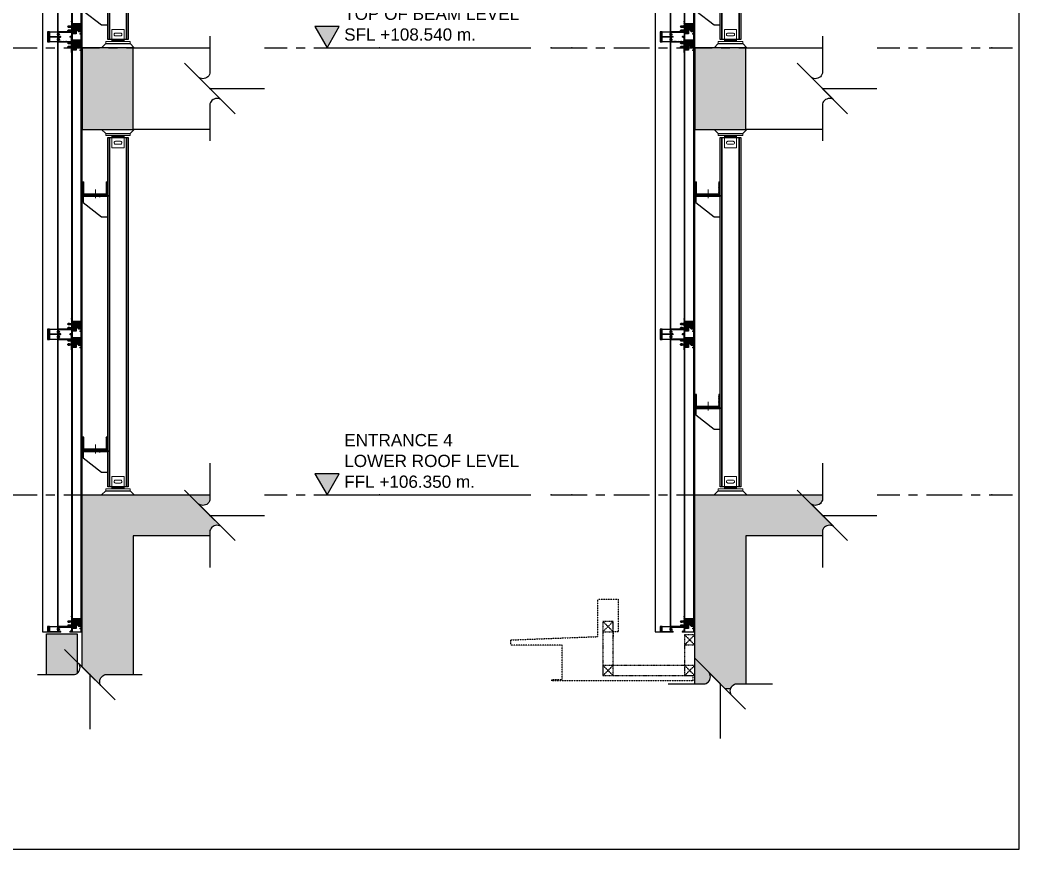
# Model space of a CAD drawing. Header units: millimetres. Extents: x 663313 to 1226001, y 1431724 to 1620898.
# Drawn here: x 998470 to 1003363, y 1512221 to 1516281 of the extents above; entities that cross this region are included whole.
import ezdxf
from ezdxf.xclip import XClip

# ---------------------------------------------------------------- set-up
doc = ezdxf.new("R2010")
doc.units = ezdxf.units.MM
doc.header["$XCLIPFRAME"] = 0
for name, pattern in [('CENTER', [50.8, 31.75, -6.35, 6.35, -6.35]), ('TA_GL_000.70000', [1.925, 0.7, -0.175, 0.175, -0.175, 0.7]), ('TA_HL_000.08000', [0.52, 0.284, -0.236]), ('TA_HL_000.20000', [1.3, 0.71, -0.59]), ('TA_HL_001.00000', [6.5, 3.55, -2.95]), ('XKITLINE00', [0])]:
    doc.linetypes.add(name, pattern=pattern)
doc.layers.get('Defpoints').update_dxf_attribs({"color": 140})
for name, color, linetype, plot in [('000 - 0_SYM_DWG_BREAKER_DEF_SUB', 250, 'Continuous', False), ('000 - STRUCTURE_STEEL_FRAMING_DEF_SUB', 250, 'Continuous', False), ('010 - ASPG_ACCESSORIES_DEF_SUB', 250, 'Continuous', False)]:
    doc.layers.add(name, color=color, linetype=linetype, plot=plot)
for name, color, linetype in [('000 - 0_SYM_DWG_BREAKER_MAIN_COLOR_1', 3, 'Continuous'), ('000 - 0_SYM_DWG_BREAKER_WIPEOUT_', 250, 'Continuous'), ('000 - 0_SYM_DWG_GRIDLINE_MAIN_COLOR_251', 251, 'Continuous'), ('000 - 0_SYM_DWG_LEVEL_MAIN_COLOR_2', 2, 'Continuous'), ('000 - 0_SYM_DWG_LEVEL_TEXT', 3, 'Continuous'), ('000 - CONCRETE_COL_CUT_COLOR_1', 1, 'Continuous'), ('000 - CONCRETE_COL_CUT_COLOR_5', 5, 'Continuous'), ('000 - CONCRETE_COL_HATCH_', 251, 'Continuous'), ('000 - CONCRETE_COL_MAIN_COLOR_1', 5, 'Continuous'), ('000 - CONCRETE_COL_WIPEOUT_', 250, 'Continuous'), ('000 - CONCRETE_PRECAST_CUT_COLOR_4', 4, 'Continuous'), ('000 - GRID', 251, 'CENTER'), ('000 - STRUCTURE_STEEL_ACCESORIES_MAIN_COLOR_1', 2, 'Continuous'), ('000 - STRUCTURE_STEEL_FASTERN_MAIN_COLOR_2', 1, 'Continuous'), ('000 - STRUCTURE_STEEL_FRAMING_CUT_COLOR_1', 1, 'Continuous'), ('000 - STRUCTURE_STEEL_FRAMING_CUT_COLOR_4', 4, 'Continuous'), ('000 - STRUCTURE_STEEL_FRAMING_HATCH_', 251, 'Continuous'), ('000 - STRUCTURE_STEEL_FRAMING_MAIN_COLOR_1', 3, 'Continuous'), ('000 - STRUCTURE_STEEL_FRAMING_MAIN_COLOR_2', 2, 'Continuous'), ('000 - STRUCTURE_STEEL_FRAMING_SUB_COLOR_2', 1, 'Continuous'), ('000 - STRUCTURE_STEEL_FRAMING_WIPEOUT_', 250, 'Continuous'), ('010 - ASPG_ACCESSORIES_MAIN_COLOR_1', 1, 'Continuous'), ('010 - ASPG_ACCESSORIES_MAIN_COLOR_2', 1, 'Continuous'), ('010 - ASPG_ACCESSORIES_SUB_COLOR_3', 3, 'Continuous'), ('010 - ASPG_EXTR_MAIN_COLOR_2', 2, 'Continuous'), ('010 - ASPG_EXTR_WIPEOUT_', 250, 'Continuous'), ('010 - ASPG_FASTERN_MAIN_COLOR_1', 1, 'Continuous'), ('010 - ASPG_FASTERN_SUB_COLOR_2', 251, 'Continuous'), ('010 - ASPG_FASTERN_WIPEOUT_', 250, 'Continuous'), ('010 - ASPG_FRAMING_CUT_COLOR_4', 4, 'Continuous'), ('010 - ASPG_FRAMING_HATCH_', 251, 'Continuous'), ('010 - ASPG_FRAMING_SUB_COLOR_2', 1, 'Continuous'), ('010 - ASPG_FRAMING_WIPEOUT_', 250, 'Continuous'), ('_PP-Dim', 1, 'Continuous'), ('A-canopy', 1, 'Continuous'), ('Center Line', 1, 'CENTER'), ('HATCH', 7, 'Continuous')]:
    doc.layers.add(name, color=color, linetype=linetype)
doc.layers.add('Part', color=2, linetype='Continuous', lineweight=0)
doc.layers.add('SCREW', color=8, linetype='Continuous', lineweight=5)
doc.styles.add('Arial_1', font='arial.ttf', dxfattribs={"height": 125})
doc.styles.add('TA', font='', dxfattribs={"height": 4.5})
doc.styles.get('TA').set_extended_font_data('Cordia New')
pattern_1 = [(45, (2715.48714, 3084.9077), (-0.265165043, 0.265165043), []), (45, (2715.6639, 3084.9077), (-0.265165043, 0.265165043), [])]

# ---------------------------------------------------------------- blocks, each defined once
blk = doc.blocks.new('A$Cbc3bdfda')
at = {"layer": 'Defpoints'}
blk.add_lwpolyline([(0, -400), (775, -400), (775, 0), (0, 0)], close=True, dxfattribs=at)
blk = doc.blocks.new('*U5211')
at = {"layer": '000 - CONCRETE_COL_HATCH_'}
h = blk.add_hatch(dxfattribs=at)
h.set_pattern_fill('AR-CONC', color=256, scale=0.04)
h.set_pattern_definition([(50, (2500, -891906.8257), (7.28738676, -0.63756342), [0.762, -8.382]), (355, (2500, -891906.826), (-1.40973686, 7.64227381), [0.6096, -6.705623367]), (100.4514447, (2500.607, -891906.879), (5.877649884, 7.004710076), [0.64760035, -7.123609784]), (46.1842, (2500, -891904.794), (10.84316164, -1.68169312), [1.143, -12.573]), (96.6355576, (2500.904, -891904.934), (9.49616536, 9.89704498), [0.97140093, -10.68542433]), (351.1841512, (2500, -891904.794), (9.49616536, 9.89704498), [0.91439868, -10.05838928]), (21, (2501.016, -891905.3017), (6.06457565, -4.090607927), [0.762, -8.382]), (326, (2501.016, -891905.302), (2.472081134, 7.367518645), [0.6096, -6.7056]), (71.451445, (2501.5214, -891905.6426), (8.53665677, 3.276910755), [0.64760035, -7.123597504]), (37.5, (2500, -891906.8257), (0.12354413, 3.382201555), [0, -6.62432, 0, -6.8072, 0, -6.731]), (7.5, (2500, -891906.8257), (2.6727865, 4.007222993), [0, -3.88112, 0, -6.47192, 0, -2.5654]), (327.5, (2497.7343, -891906.8257), (5.423623807, -0.22914976), [0, -2.54, 0, -7.9248, 0, -10.5156]), (317.5, (2496.7183, -891906.8257), (5.925167255, 1.017059641), [0, -3.302, 0, -5.26288, 0, -7.4676])])
h.paths.add_polyline_path([(0, 0), (1000, 0), (1000, -200), (250, -200), (250, -950), (0, -950)])
at = {"layer": '000 - CONCRETE_COL_CUT_COLOR_1', "color": 0, "lineweight": -2}
blk.add_lwpolyline([(0, 0), (1000, 0), (1000, -200), (250, -200), (250, -950), (0, -950), (0, -950), (0, -950), (0, -950), (0, -950), (0, -950), (0, -950), (0, -950), (0, -950), (0, -950), (0, -950), (0, -950), (0, -950), (0, -950), (0, -950), (0, -950), (0, -950), (0, -950), (0, -950), (0, -950), (0, -950), (0, -950), (0, -950), (0, -950), (0, -950), (0, -950), (0, -950), (0, -950), (0, -950), (0, -950), (0, -950), (0, -950), (0, -950), (0, -950), (0, -950), (0, -950), (0, -950), (0, -950), (0, -950), (0, -950), (0, -950), (0, -950), (0, -950)], close=True, dxfattribs=at)
blk = doc.blocks.new('*U5204')
at = {"layer": '000 - CONCRETE_COL_HATCH_'}
h = blk.add_hatch(dxfattribs=at)
h.set_pattern_fill('AR-CONC', color=256, scale=0.04)
h.set_pattern_definition([(50, (11500, -850506.8257), (7.28738676, -0.63756342), [0.762, -8.382]), (355, (11500, -850506.826), (-1.40973686, 7.64227381), [0.6096, -6.70562337]), (100.4514447, (11500.607, -850506.879), (5.877649884, 7.004710076), [0.64760035, -7.123609784]), (46.1842, (11500, -850504.794), (10.84316164, -1.68169312), [1.143, -12.573]), (96.6355576, (11500.904, -850504.934), (9.49616536, 9.89704498), [0.97140093, -10.68542433]), (351.1841512, (11500, -850504.794), (9.49616536, 9.89704498), [0.91439868, -10.05838928]), (21, (11501.016, -850505.3017), (6.06457565, -4.090607927), [0.762, -8.382]), (326, (11501.016, -850505.302), (2.472081134, 7.367518645), [0.6096, -6.7056]), (71.451445, (11501.5214, -850505.6426), (8.53665677, 3.276910755), [0.64760035, -7.123597504]), (37.5, (11500, -850506.8257), (0.12354413, 3.382201555), [0, -6.62432, 0, -6.8072, 0, -6.731]), (7.5, (11500, -850506.8257), (2.6727865, 4.007222993), [0, -3.88112, 0, -6.47192, 0, -2.5654]), (327.5, (11497.7343, -850506.8257), (5.423623807, -0.22914976), [0, -2.54, 0, -7.9248, 0, -10.5156]), (317.5, (11496.7183, -850506.8257), (5.925167255, 1.017059641), [0, -3.302, 0, -5.26288, 0, -7.4676])])
h.paths.add_polyline_path([(0, 0), (0, -400), (250, -400), (250, 0)])
at = {"layer": '000 - CONCRETE_COL_CUT_COLOR_1', "color": 0, "lineweight": -2}
blk.add_lwpolyline([(0, 0), (0, -400), (250, -400), (250, 0), (250, 0), (250, 0), (250, 0), (250, 0), (250, 0), (250, 0), (250, 0), (250, 0), (250, 0), (250, 0), (250, 0), (250, 0), (250, 0), (250, 0), (250, 0), (250, 0), (250, 0), (250, 0), (250, 0), (250, 0), (250, 0), (250, 0), (250, 0), (250, 0), (250, 0), (250, 0), (250, 0), (250, 0), (250, 0), (250, 0), (250, 0), (250, 0), (250, 0), (250, 0), (250, 0), (250, 0), (250, 0), (250, 0), (250, 0), (250, 0), (250, 0), (250, 0), (250, 0), (250, 0)], close=True, dxfattribs=at)
blk = doc.blocks.new('W-1-PP18-ST_ENT4_REV00_20260607-011130_SEC_A-2')
at = {"layer": '000 - CONCRETE_COL_MAIN_COLOR_1'}
for points in [[(-2330, 109450), (-3080, 109450), (-3080, 109850), (-2330, 109850)], [(-2330, 108140), (-3080, 108140), (-3080, 108540), (-2330, 108540)]]:
    blk.add_lwpolyline(points, close=True, dxfattribs=at)
at = {"layer": '000 - CONCRETE_COL_CUT_COLOR_5'}
blk.add_blockref('*U5211', (-3330, 106350), dxfattribs=at)
for p in [(-3330, 109850), (-3330, 108540)]:
    blk.add_blockref('*U5204', p, dxfattribs=at)
blk = doc.blocks.new('*A5206')
at = {"layer": 'Part', "linetype": 'XKITLINE00', "lineweight": 0}
for p, q in [((560.731873, 232.946249), (560.571873, 232.946249)), ((560.571873, 232.946249), (560.571873, 231.646249)), ((560.731873, 231.766249), (560.731873, 232.946249)), ((563.071873, 232.946249), (562.911873, 232.946249)), ((562.911873, 232.946249), (562.911873, 231.766249)), ((563.071873, 231.646249), (563.071873, 232.946249)), ((560.571873, 231.646249), (563.071873, 231.646249)), ((562.911873, 231.766249), (560.731873, 231.766249))]:
    blk.add_line(p, q, dxfattribs=at)
blk = doc.blocks.new('*A5207')
at = {"layer": 'Part', "linetype": 'XKITLINE00', "lineweight": 0}
for p, q in [((560.671873, 231.526249), (560.671873, 231.646249)), ((563.071873, 231.526249), (560.671873, 231.526249)), ((563.071873, 231.646249), (563.071873, 231.526249))]:
    blk.add_line(p, q, dxfattribs=at)
blk = doc.blocks.new('*U5208')
blk.add_wipeout([(-120, 100), (-120, 106), (-125, 106), (-125, 171), (-117, 171), (-117, 112), (-8, 112), (-8, 171), (0, 171), (0, 106), (0, 100), (0, 0), (-30, 0), (-120, 70)])
at = {"layer": '000 - STRUCTURE_STEEL_FRAMING_HATCH_'}
h = blk.add_hatch(dxfattribs=at)
h.set_pattern_fill('ANSI32', color=256, scale=0.5)
h.paths.add_polyline_path([(-125, 171), (-125, 106), (0, 106), (0, 171), (-8, 171), (-8, 112), (-117, 112), (-117, 171)])
h = blk.add_hatch(dxfattribs=at)
h.set_pattern_fill('ANSI32', color=256, style=0)
h.set_pattern_definition(pattern_1)
h.paths.add_polyline_path([(-38, 106), (-38, 100), (-82, 100), (-82, 106)], flags=17)
h = blk.add_hatch(dxfattribs=at)
h.set_pattern_fill('ANSI32', color=256, style=0)
h.set_pattern_definition(pattern_1)
h.paths.add_polyline_path([(-53, 112), (-53, 106), (-67, 106), (-67, 112)], flags=17)
at = {"layer": '000 - STRUCTURE_STEEL_FRAMING_CUT_COLOR_4'}
blk.add_lwpolyline([(-125, 171), (-125, 106), (0, 106), (0, 171), (-8, 171), (-8, 112), (-117, 112), (-117, 171), (-125, 171)], dxfattribs=at)
at = {"layer": '000 - STRUCTURE_STEEL_FRAMING_DEF_SUB', "linetype": 'XKITLINE00', "lineweight": 0}
blk.add_line((-60, 92.1), (-60, 135), dxfattribs=at)
blk.add_line((-60, 92.1), (-60, 135), dxfattribs=at)
at = {"layer": '000 - STRUCTURE_STEEL_FRAMING_HATCH_', "linetype": 'XKITLINE00', "lineweight": 0}
for p, q in [((-82, 100), (-82, 106)), ((-82, 100), (-82, 106)), ((-67, 106), (-67, 112)), ((-67, 106), (-67, 112)), ((-53, 106), (-53, 112)), ((-53, 106), (-53, 112)), ((-38, 100), (-38, 106)), ((-38, 100), (-38, 106))]:
    blk.add_line(p, q, dxfattribs=at)
at = {"layer": '000 - STRUCTURE_STEEL_FRAMING_MAIN_COLOR_2'}
blk.add_lwpolyline([(-120, 106), (0, 106), (0, 100), (-120, 100)], close=True, dxfattribs=at)
blk.add_lwpolyline([(-120, 100), (-120, 70), (-30, 0), (0, 0), (0, 100), (-120, 100)], dxfattribs=at)
at = {"lineweight": 0, "xscale": 50, "yscale": 50, "zscale": 50}
blk.add_blockref('*A5206', (-28153.6, -11476.3), dxfattribs=at)
at = {"layer": '000 - STRUCTURE_STEEL_FRAMING_MAIN_COLOR_2', "xscale": 50, "yscale": 50, "zscale": 50}
blk.add_blockref('*A5207', (-28153.6, -11476.3), dxfattribs=at)
blk = doc.blocks.new('*U5210')
blk.add_wipeout([(60, 20), (60, 30), (-60, 30), (-60, 20), (-80, 0), (80, 0)])
for points in [[(-225, 0), (-175, 0), (-175, 1510), (-225, 1510)], [(60, 890), (60, 880), (-60, 880), (-60, 890), (-80, 910), (80, 910)]]:
    blk.add_wipeout(points).dxf.layer = '000 - STRUCTURE_STEEL_FRAMING_WIPEOUT_'
blk.add_wipeout([(60, 890), (60, 880), (-60, 880), (-60, 890), (-80, 910), (80, 910)])
at = {"layer": '000 - STRUCTURE_STEEL_FASTERN_MAIN_COLOR_2', "lineweight": 0}
blk.add_lwpolyline([(60, 890), (60, 880), (-60, 880), (-60, 890), (-80, 910), (80, 910)], close=True, dxfattribs=at)
blk.add_wipeout([(-50, 40), (50, 40), (50, 870), (-50, 870)])
at = {"layer": '000 - STRUCTURE_STEEL_ACCESORIES_MAIN_COLOR_1', "lineweight": 0}
for p, q in [((-30, 820), (-30, 880)), ((30, 875), (-30, 875)), ((30, 880), (30, 820)), ((30, 820), (-30, 820)), ((30, 90), (-30, 90)), ((-30, 90), (-30, 30)), ((30, 30), (30, 90)), ((30, 35), (-30, 35))]:
    blk.add_line(p, q, dxfattribs=at)
for points in [[(-15.2, 838.5), (-12.5, 838), (12.5, 838), (15.2, 838.5), (17.4, 840.1), (19, 842.3), (19.5, 845), (19, 847.7), (17.4, 849.9), (15.2, 851.5), (12.5, 852), (-12.5, 852), (-15.2, 851.5), (-17.4, 849.9), (-19, 847.7), (-19.5, 845), (-19, 842.3), (-17.4, 840.1), (-15.2, 838.5)], [(-15.2, 71.5), (-12.5, 72), (12.5, 72), (15.2, 71.5), (17.4, 69.9), (19, 67.7), (19.5, 65), (19, 62.3), (17.4, 60.1), (15.2, 58.5), (12.5, 58), (-12.5, 58), (-15.2, 58.5), (-17.4, 60.1), (-19, 62.3), (-19.5, 65), (-19, 67.7), (-17.4, 69.9), (-15.2, 71.5)]]:
    blk.add_lwpolyline(points, close=True, dxfattribs=at)
at = {"layer": '000 - STRUCTURE_STEEL_FASTERN_MAIN_COLOR_2'}
for p, q in [((-60, 890), (60, 890)), ((-60, 20), (60, 20))]:
    blk.add_line(p, q, dxfattribs=at)
at = {"layer": '000 - STRUCTURE_STEEL_FASTERN_MAIN_COLOR_2', "lineweight": 0}
blk.add_lwpolyline([(60, 20), (60, 30), (-60, 30), (-60, 20), (-80, 0), (80, 0)], close=True, dxfattribs=at)
at = {"layer": '000 - STRUCTURE_STEEL_FRAMING_MAIN_COLOR_1'}
for points in [[(-50, 870), (-42, 870), (-42, 40), (-50, 40)], [(42, 870), (50, 870), (50, 40), (42, 40)]]:
    blk.add_lwpolyline(points, close=True, dxfattribs=at)
at = {"layer": '000 - STRUCTURE_STEEL_FRAMING_SUB_COLOR_2'}
blk.add_lwpolyline([(-42, 870), (42, 870), (42, 40), (-42, 40)], close=True, dxfattribs=at)
for p in [(-50, 611.5), (-50, 111.5)]:
    blk.add_blockref('*U5208', p)
at = {"layer": '000 - STRUCTURE_STEEL_FRAMING_MAIN_COLOR_1'}
for points in [[(-225, 0), (-180, 0), (-180, 1510), (-225, 1510)], [(-180, 0), (-175, 0), (-175, 1510), (-180, 1510)]]:
    blk.add_lwpolyline(points, close=True, dxfattribs=at)
blk.add_blockref('*U5208', (-50, 611.5))
blk.add_blockref('*U5208', (-50, 611.5))
blk = doc.blocks.new('*U5305')
blk.add_wipeout([(60, 20), (60, 30), (-60, 30), (-60, 20), (-80, 0), (80, 0)])
for points in [[(-225, -670), (-175, -670), (-175, 2190), (-225, 2190)], [(60, 1770), (60, 1760), (-60, 1760), (-60, 1770), (-80, 1790), (80, 1790)]]:
    blk.add_wipeout(points).dxf.layer = '000 - STRUCTURE_STEEL_FRAMING_WIPEOUT_'
blk.add_wipeout([(60, 1770), (60, 1760), (-60, 1760), (-60, 1770), (-80, 1790), (80, 1790)])
at = {"layer": '000 - STRUCTURE_STEEL_FASTERN_MAIN_COLOR_2', "lineweight": 0}
blk.add_lwpolyline([(60, 1770), (60, 1760), (-60, 1760), (-60, 1770), (-80, 1790), (80, 1790)], close=True, dxfattribs=at)
blk.add_wipeout([(-50, 40), (50, 40), (50, 1750), (-50, 1750)])
at = {"layer": '000 - STRUCTURE_STEEL_ACCESORIES_MAIN_COLOR_1', "lineweight": 0}
for p, q in [((-30, 1700), (-30, 1760)), ((30, 1755), (-30, 1755)), ((30, 1760), (30, 1700)), ((30, 1700), (-30, 1700)), ((30, 90), (-30, 90)), ((-30, 90), (-30, 30)), ((30, 30), (30, 90)), ((30, 35), (-30, 35))]:
    blk.add_line(p, q, dxfattribs=at)
for points in [[(-15.2, 1718.5), (-12.5, 1718), (12.5, 1718), (15.2, 1718.5), (17.4, 1720.1), (19, 1722.3), (19.5, 1725), (19, 1727.7), (17.4, 1729.9), (15.2, 1731.5), (12.5, 1732), (-12.5, 1732), (-15.2, 1731.5), (-17.4, 1729.9), (-19, 1727.7), (-19.5, 1725), (-19, 1722.3), (-17.4, 1720.1), (-15.2, 1718.5)], [(-15.2, 71.5), (-12.5, 72), (12.5, 72), (15.2, 71.5), (17.4, 69.9), (19, 67.7), (19.5, 65), (19, 62.3), (17.4, 60.1), (15.2, 58.5), (12.5, 58), (-12.5, 58), (-15.2, 58.5), (-17.4, 60.1), (-19, 62.3), (-19.5, 65), (-19, 67.7), (-17.4, 69.9), (-15.2, 71.5)]]:
    blk.add_lwpolyline(points, close=True, dxfattribs=at)
at = {"layer": '000 - STRUCTURE_STEEL_FASTERN_MAIN_COLOR_2'}
for p, q in [((-60, 1770), (60, 1770)), ((-60, 20), (60, 20))]:
    blk.add_line(p, q, dxfattribs=at)
at = {"layer": '000 - STRUCTURE_STEEL_FASTERN_MAIN_COLOR_2', "lineweight": 0}
blk.add_lwpolyline([(60, 20), (60, 30), (-60, 30), (-60, 20), (-80, 0), (80, 0)], close=True, dxfattribs=at)
at = {"layer": '000 - STRUCTURE_STEEL_FRAMING_MAIN_COLOR_1'}
for points in [[(-50, 1750), (-42, 1750), (-42, 40), (-50, 40)], [(42, 1750), (50, 1750), (50, 40), (42, 40)]]:
    blk.add_lwpolyline(points, close=True, dxfattribs=at)
at = {"layer": '000 - STRUCTURE_STEEL_FRAMING_SUB_COLOR_2'}
blk.add_lwpolyline([(-42, 1750), (42, 1750), (42, 40), (-42, 40)], close=True, dxfattribs=at)
for p in [(-50, 1361.5), (-50, 111.5)]:
    blk.add_blockref('*U5208', p)
at = {"layer": '000 - STRUCTURE_STEEL_FRAMING_MAIN_COLOR_1'}
for points in [[(-225, -670), (-180, -670), (-180, 2190), (-225, 2190)], [(-180, -670), (-175, -670), (-175, 2190), (-180, 2190)]]:
    blk.add_lwpolyline(points, close=True, dxfattribs=at)
blk.add_blockref('*U5208', (-50, 111.5))
blk.add_blockref('*U5208', (-50, 111.5))
blk = doc.blocks.new('000_ASPG_TYP_FILES_20260218-010703_FRAME_EXTR_HONLIZONTAL')
at = {"layer": '010 - ASPG_FRAMING_HATCH_'}
h = blk.add_hatch(dxfattribs=at)
h.set_pattern_fill('ANSI32', color=256, scale=0.1)
edge = h.paths.add_edge_path()
edge.add_line((74.7, 2), (25, 2))
edge.add_line((25, 2), (25, 67))
edge.add_arc((24.7, 67), 0.3, 0, 90)
edge.add_line((24.7, 67.3), (0.3, 67.3))
edge.add_arc((0.3, 67), 0.3, 90, 180)
edge.add_line((0, 67), (0, 57.6))
edge.add_arc((0.3, 57.6), 0.3, 180, 270)
edge.add_line((0.3, 57.3), (1.7, 57.3))
edge.add_arc((1.7, 57.6), 0.3, 270, 360)
edge.add_line((2, 57.6), (2, 65))
edge.add_arc((2.3, 65), 0.3, 90, 180, ccw=False)
edge.add_line((2.3, 65.3), (22.7, 65.3))
edge.add_arc((22.7, 65), 0.3, 0, 90, ccw=False)
edge.add_line((23, 65), (23, 49))
edge.add_line((23, 49), (23.5, 48.5))
edge.add_line((23.5, 48.5), (23, 48))
edge.add_line((23, 48), (23, 22.3))
edge.add_line((23, 22.3), (23.5, 21.8))
edge.add_line((23.5, 21.8), (23, 21.3))
edge.add_line((23, 21.3), (23, 2.3))
edge.add_arc((22.7, 2.3), 0.3, -90, 0, ccw=False)
edge.add_line((22.7, 2), (2.3, 2))
edge.add_arc((2.3, 2.3), 0.3, 180, 270, ccw=False)
edge.add_line((2, 2.3), (2, 9.7))
edge.add_arc((1.7, 9.7), 0.3, 0, 90)
edge.add_line((1.7, 10), (0.3, 10))
edge.add_arc((0.3, 9.7), 0.3, 90, 180)
edge.add_line((0, 9.7), (0, 0.3))
edge.add_arc((0.3, 0.3), 0.3, 180, 270)
edge.add_line((0.3, 0), (74.7, 0))
at = {"layer": '010 - ASPG_ACCESSORIES_DEF_SUB'}
for p in [(0, 67.3), (0, 57.3), (25, 67.3), (25, 67.3), (0, 10), (0, 10), (0, 0), (75, 2), (75, 0)]:
    blk.add_point(p, dxfattribs=at)
at = {"layer": '010 - ASPG_FRAMING_CUT_COLOR_4'}
blk.add_line((75, 0.3), (75, 1.7), dxfattribs=at)
blk.add_lwpolyline([(74.7, 2), (25, 2), (25, 67, 0.414214), (24.7, 67.3), (0.3, 67.3, 0.414214), (0, 67), (0, 57.6, 0.414214), (0.3, 57.3), (1.7, 57.3, 0.414214), (2, 57.6), (2, 65, -0.414214), (2.3, 65.3), (22.7, 65.3, -0.414214), (23, 65), (23, 49), (23.5, 48.5), (23, 48), (23, 22.3), (23.5, 21.8), (23, 21.3), (23, 2.3, -0.414214), (22.7, 2), (2.3, 2, -0.414214), (2, 2.3), (2, 9.7, 0.414214), (1.7, 10), (0.3, 10, 0.414214), (0, 9.7), (0, 0.3, 0.414214), (0.3, 0), (74.7, 0)], format="xyb", dxfattribs=at)
for centre, start, end in [((0.3, 57.6), 180, 270), ((1.7, 57.6), 270, 0), ((2.3, 65), 90, 180), ((0.3, 9.7), 90, 180), ((0.3, 0.3), 180, 270), ((1.7, 9.7), 0, 90), ((2.3, 2.3), 180, 270), ((22.7, 2.3), 270, 0), ((74.7, 1.7), 0, 90), ((74.7, 0.3), 270, 0)]:
    blk.add_arc(centre, 0.3, start, end, dxfattribs=at)
blk = doc.blocks.new('PZG35-9D5')
at = {"layer": 'Center Line'}
blk.add_line((0, 3.7), (0, -10.5), dxfattribs=at)
at = {"layer": 'SCREW', "color": 8}
for p, q in [((-1.4, 0), (-1.4, -1.1)), ((1.4, 0), (1.4, -0.6)), ((-1.9, -1.4), (1.9, -0.9)), ((-1.9, -1.4), (-1.4, -1.1)), ((-1.9, -1.4), (-1.4, -1.7)), ((-1.9, -2.7), (1.9, -2.2)), ((-1.9, -2.7), (-1.4, -2.4)), ((-1.9, -2.7), (-1.4, -3)), ((-1.9, -4), (-1.4, -3.7)), ((-1.9, -4), (-1, -3.9)), ((-1.9, -4), (-1.4, -4.3)), ((-1.4, -1.1), (1.4, -0.6)), ((-1.4, -1.7), (1.4, -1.2)), ((-1.4, -1.7), (-1.4, -2.4)), ((-1.4, -2.4), (1.4, -1.9)), ((-1.4, -3), (1.4, -2.5)), ((-1.4, -3), (-1.4, -3.7)), ((-1.4, -3.7), (-0.8, -3.6)), ((-1.4, -4.3), (-1.4, -8.1)), ((-1.4, -4.3), (-1.2, -4.3)), ((0, -9.5), (-1.4, -8.1)), ((0, -9.5), (1.4, -8.1)), ((0.6, -3.3), (1.4, -3.2)), ((0.7, -3.7), (1.9, -3.5)), ((0.7, -3.9), (1.4, -3.8)), ((0.7, -4.6), (1.4, -4.5)), ((0.7, -5), (1.9, -4.8)), ((0.7, -5.2), (1.4, -5.1)), ((1.9, -0.9), (1.4, -0.6)), ((1.9, -0.9), (1.4, -1.2)), ((1.4, -1.2), (1.4, -1.9)), ((1.9, -2.2), (1.4, -1.9)), ((1.9, -2.2), (1.4, -2.5)), ((1.4, -2.5), (1.4, -3.2)), ((1.9, -3.5), (1.4, -3.2)), ((1.9, -3.5), (1.4, -3.8)), ((1.4, -3.8), (1.4, -4.5)), ((1.9, -4.8), (1.4, -4.5)), ((1.9, -4.8), (1.4, -5.1)), ((1.4, -5.1), (1.4, -8.1))]:
    blk.add_line(p, q, dxfattribs=at)
blk.add_lwpolyline([(0, -9.5), (0.7, -5.2), (0.7, -3.6, 0.417657), (0.4, -3.3, 0.108102), (-0.8, -3.6), (-1.4, -4.7)], format="xyb", dxfattribs=at)
blk = doc.blocks.new('*U6170')
at = {"layer": 'SCREW', "color": 6}
blk.add_lwpolyline([(3, 1.8, 0.09906), (0.8, 2.5), (0.8, 2.3), (-0.8, 2.3), (-0.8, 2.5, 0.09906), (-3, 1.8, 0.266588), (-3.5, 1), (-3.5, 0.2, 0.414214), (-3.3, 0), (3.3, 0, 0.414214), (3.5, 0.2), (3.5, 1, 0.266588)], format="xyb", close=True, dxfattribs=at)
at = {"layer": 'SCREW'}
blk.add_blockref('PZG35-9D5', (0, 0), dxfattribs=at)
blk = doc.blocks.new('000_ASPG_TYP_FILES_BK_FOR_ASPG_LOUVERS_SIDE_VIEW')
blk.add_point((0, 0))
at = {"layer": '010 - ASPG_ACCESSORIES_MAIN_COLOR_1'}
blk.add_line((2.8, -12.5), (2.8, 12.5), dxfattribs=at)
for points in [[(43.2, -12.5), (0.8, -12.5), (0.8, 12.5), (43.2, 12.5)], [(52.5, 12.5), (43.2, 12.5), (43.2, -12.5), (52.5, -12.5)]]:
    blk.add_lwpolyline(points, close=True, dxfattribs=at)
at = {"layer": '010 - ASPG_ACCESSORIES_SUB_COLOR_3'}
for p, q in [((43.5, -12.5), (43.5, 12.5)), ((43.8, -12.5), (43.8, 12.5)), ((44.3, -12.5), (44.3, 12.5)), ((45, -12.5), (45, 12.5)), ((45.8, -12.5), (45.8, 12.5)), ((46.7, -12.5), (46.7, 12.5)), ((47.6, -12.5), (47.6, 12.5)), ((48.6, -12.5), (48.6, 12.5)), ((50.6, -12.5), (50.6, 12.5)), ((51.4, -12.5), (51.4, 12.5)), ((52.1, -12.5), (52.1, 12.5)), ((52.5, -12.5), (52.5, 12.5))]:
    blk.add_line(p, q, dxfattribs=at)
at = {"layer": 'SCREW', "rotation": 270}
blk.add_blockref('*U6170', (2.8, 0), dxfattribs=at)
blk = doc.blocks.new('A$C57452C2B')
at = {"layer": '010 - ASPG_FASTERN_MAIN_COLOR_1'}
for p, q in [((0.003, 0.0005), (0.003, 0.004)), ((0.01, 0), (0.004, 0)), ((0.007, 0.031), (0.0045, 0.021)), ((0.005, 0.0005), (0.005, 0.004)), ((0.009, 0.0005), (0.009, 0.004)), ((0.011, 0.0005), (0.011, 0.004))]:
    blk.add_line(p, q, dxfattribs=at)
for points in [[(0.014, 0.005), (0.014, 0.006), (0, 0.006), (0, 0.005), (0.003, 0.004), (0.011, 0.004)], [(0.0045, 0.021), (0.0045, 0.028), (0.007, 0.031), (0.0095, 0.028), (0.0095, 0.021)]]:
    blk.add_lwpolyline(points, close=True, dxfattribs=at)
for centre, radius, start, end in [((0.004, 0.0013), 0.00125, 216.8699, 323.1301), ((0.007, 0.0043), 0.00425, 241.9275, 298.0725), ((0.01, 0.0013), 0.00125, 216.8699, 323.1301)]:
    blk.add_arc(centre, radius, start, end, dxfattribs=at)
at = {"layer": '010 - ASPG_FASTERN_SUB_COLOR_2'}
for p in [(0.0095, 0.021), (0.0045, 0.021)]:
    blk.add_line(p, (0.0045, 0.0197), dxfattribs=at)
for points in [[(0.0045, 0.0167, 0.666667), (0.0045, 0.0182), (0.0095, 0.0195, 0.666667), (0.0095, 0.018)], [(0.0045, 0.0152, 0.666667), (0.0045, 0.0167), (0.0095, 0.018, 0.666667), (0.0095, 0.0165)], [(0.0045, 0.0137, 0.666667), (0.0045, 0.0152), (0.0095, 0.0165, 0.666667), (0.0095, 0.015)], [(0.0045, 0.0122, 0.666667), (0.0045, 0.0137), (0.0095, 0.015, 0.666667), (0.0095, 0.0135)], [(0.0045, 0.0107, 0.666667), (0.0045, 0.0122), (0.0095, 0.0135, 0.666667), (0.0095, 0.012)], [(0.0045, 0.0092, 0.666667), (0.0045, 0.0107), (0.0095, 0.012, 0.666667), (0.0095, 0.0105)], [(0.0045, 0.0077, 0.666667), (0.0045, 0.0092), (0.0095, 0.0105, 0.666667), (0.0095, 0.009)], [(0.0045, 0.0062, 0.666667), (0.0045, 0.0077), (0.0095, 0.009, 0.666667), (0.0095, 0.0075)], [(0.0047, 0.006, 0.091189), (0.0045, 0.0062), (0.0095, 0.0075, 0.666667), (0.0095, 0.006)]]:
    blk.add_lwpolyline(points, format="xyb", dxfattribs=at)
for centre, start, end in [((0.0042, 0.0189), 292.6199, 67.3801), ((0.0098, 0.0203), 112.6199, 247.3801)]:
    blk.add_arc(centre, 0.000812, start, end, dxfattribs=at)
blk = doc.blocks.new('A$C6d2a724f')
blk.add_wipeout([(-3.7, 6.3), (3.7, 6.3), (7.3, 0), (3.7, -6.3), (-3.7, -6.3), (-7.3, 0)]).dxf.layer = '010 - ASPG_FASTERN_MAIN_COLOR_1'
at = {"layer": '010 - ASPG_FASTERN_MAIN_COLOR_1'}
blk.add_lwpolyline([(-3.7, 6.3), (3.7, 6.3), (7.3, 0), (3.7, -6.3), (-3.7, -6.3), (-7.3, 0)], close=True, dxfattribs=at)
at = {"layer": '010 - ASPG_FASTERN_SUB_COLOR_2'}
for radius in [6.33, 3.96]:
    blk.add_circle((0, 0), radius, dxfattribs=at)
blk = doc.blocks.new('A$Cb3d6a647')
blk.add_wipeout([(0, -50), (0, -50), (0, 0), (40, 0), (40, -40), (33.7, -40), (28.7, -35), (28.7, -25), (27.4, -21.8), (24.2, -20.5), (21, -21.8), (19.7, -25), (19.7, -50)]).dxf.layer = '010 - ASPG_FASTERN_WIPEOUT_'
at = {"layer": 'HATCH'}
h = blk.add_hatch(dxfattribs=at)
h.set_pattern_fill('DOTS', color=252, scale=0.5)
h.paths.add_polyline_path([(3, 0), (3, -8), (4, -8), (5, -11), (8.5, -11, -0.236068), (9, -12), (9, -19), (5, -19), (4, -22), (3, -22), (3, -28), (4, -28), (5, -31), (8.5, -31, -0.236068), (9, -32), (9, -39), (5, -39), (4, -42), (3, -42), (3, -50), (19.7, -50), (19.7, -25, -1), (28.7, -25), (28.7, -35), (33.7, -40), (40, -40), (40, 0)])
blk.add_point((40, -50))
at = {"layer": '010 - ASPG_ACCESSORIES_MAIN_COLOR_1'}
blk.add_lwpolyline([(0, 0), (3, 0), (3, -50), (0, -50)], close=True, dxfattribs=at)
at = {"layer": '010 - ASPG_ACCESSORIES_MAIN_COLOR_2'}
blk.add_lwpolyline([(0, 0), (40, 0), (40, -40), (33.7, -40), (28.7, -35), (28.7, -25, 1), (19.7, -25), (19.7, -50), (0, -50)], format="xyb", close=True, dxfattribs=at)
at = {"extrusion": (0, 0, -1), "xscale": 1000, "yscale": 1000, "zscale": -1000, "rotation": 270}
for p in [(-9, -8), (-9, -28)]:
    blk.add_blockref('A$C57452C2B', p, dxfattribs=at)
blk.add_blockref('A$C6d2a724f', (24.2, -25))
blk = doc.blocks.new('*U5302')
blk.add_wipeout([(1431.7, 2), (25, 2), (25, 67.3), (1431.7, 67.3)]).dxf.layer = '010 - ASPG_FRAMING_WIPEOUT_'
blk.add_blockref('000_ASPG_TYP_FILES_20260218-010703_FRAME_EXTR_HONLIZONTAL', (0, 0))
at = {"xscale": -1}
blk.add_blockref('000_ASPG_TYP_FILES_20260218-010703_FRAME_EXTR_HONLIZONTAL', (1456.7, 0), dxfattribs=at)
blk.add_wipeout([(4370, 67.8), (4370, 144.8), (0, 144.8), (0, 67.8)]).dxf.layer = '010 - ASPG_EXTR_WIPEOUT_'
blk.add_point((25, 67.3))
at = {"layer": '010 - ASPG_EXTR_MAIN_COLOR_2'}
blk.add_lwpolyline([(4370, 69.8), (4370, 144.8), (0, 144.8), (0, 69.8)], close=True, dxfattribs=at)
at = {"layer": '010 - ASPG_FRAMING_SUB_COLOR_2'}
blk.add_lwpolyline([(1431.7, 2), (25, 2), (25, 67.3), (1431.7, 67.3)], close=True, dxfattribs=at)
at = {"rotation": 90}
for p in [(12.5, 67.3), (1444.2, 67.3)]:
    blk.add_blockref('000_ASPG_TYP_FILES_BK_FOR_ASPG_LOUVERS_SIDE_VIEW', p, dxfattribs=at)
at = {"rotation": 270}
for p in [(65, 0), (1441.7, 0)]:
    blk.add_blockref('A$Cb3d6a647', p, dxfattribs=at)
blk = doc.blocks.new('*U5303')
blk.add_wipeout([(1431.7, 2), (25, 2), (25, 67.3), (1431.7, 67.3)]).dxf.layer = '010 - ASPG_FRAMING_WIPEOUT_'
at = {"layer": '010 - ASPG_FRAMING_SUB_COLOR_2'}
blk.add_lwpolyline([(1431.7, 2), (25, 2), (25, 67.3), (1431.7, 67.3)], close=True, dxfattribs=at)
at = {"rotation": 90}
for p in [(12.5, 67.3), (1444.2, 67.3)]:
    blk.add_blockref('000_ASPG_TYP_FILES_BK_FOR_ASPG_LOUVERS_SIDE_VIEW', p, dxfattribs=at)
blk.add_blockref('000_ASPG_TYP_FILES_20260218-010703_FRAME_EXTR_HONLIZONTAL', (0, 0))
at = {"xscale": -1}
blk.add_blockref('000_ASPG_TYP_FILES_20260218-010703_FRAME_EXTR_HONLIZONTAL', (1456.7, 0), dxfattribs=at)
at = {"rotation": 270}
for p in [(65, 0), (1441.7, 0)]:
    blk.add_blockref('A$Cb3d6a647', p, dxfattribs=at)
blk = doc.blocks.new('*U5304')
at = {"layer": '000 - CONCRETE_COL_HATCH_'}
h = blk.add_hatch(dxfattribs=at)
h.set_pattern_fill('AR-CONC', color=256, scale=0.04)
h.set_pattern_definition([(50, (300, -862322.9775), (7.28738676, -0.63756342), [0.762, -8.382]), (355, (300, -862322.9775), (-1.40973686, 7.64227381), [0.6096, -6.705623367]), (100.4514447, (300.607, -862323.0306), (5.877649884, 7.004710076), [0.64760035, -7.123609784]), (46.1842, (300, -862320.9455), (10.84316164, -1.68169312), [1.143, -12.573]), (96.6355576, (300.904, -862321.086), (9.49616536, 9.89704498), [0.97140093, -10.68542433]), (351.1841512, (300, -862320.945), (9.49616536, 9.89704498), [0.91439868, -10.05838928]), (21, (301.016, -862321.4535), (6.06457565, -4.090607927), [0.762, -8.382]), (326, (301.016, -862321.4535), (2.472081134, 7.367518645), [0.6096, -6.7056]), (71.451445, (301.5214, -862321.7944), (8.53665677, 3.276910755), [0.64760035, -7.123597504]), (37.5, (300, -862322.9775), (0.12354413, 3.382201555), [0, -6.62432, 0, -6.8072, 0, -6.731]), (7.5, (300, -862322.9775), (2.6727865, 4.007222993), [0, -3.88112, 0, -6.47192, 0, -2.5654]), (327.5, (297.7343, -862322.9775), (5.423623807, -0.22914976), [0, -2.54, 0, -7.9248, 0, -10.5156]), (317.5, (296.7183, -862322.9775), (5.925167255, 1.017059641), [0, -3.302, 0, -5.26288, 0, -7.4676])])
h.paths.add_polyline_path([(0, 0), (150, 0), (150, -274.3), (0, -274.3)])
at = {"layer": '000 - CONCRETE_COL_CUT_COLOR_1', "color": 0, "lineweight": -2}
blk.add_lwpolyline([(0, 0), (150, 0), (150, -274.3), (0, -274.3), (0, -274.3), (0, -274.3), (0, -274.3), (0, -274.3), (0, -274.3), (0, -274.3), (0, -274.3), (0, -274.3), (0, -274.3), (0, -274.3), (0, -274.3), (0, -274.3), (0, -274.3), (0, -274.3), (0, -274.3), (0, -274.3), (0, -274.3), (0, -274.3), (0, -274.3), (0, -274.3), (0, -274.3), (0, -274.3), (0, -274.3), (0, -274.3), (0, -274.3), (0, -274.3), (0, -274.3), (0, -274.3), (0, -274.3), (0, -274.3), (0, -274.3), (0, -274.3), (0, -274.3), (0, -274.3), (0, -274.3), (0, -274.3), (0, -274.3), (0, -274.3), (0, -274.3), (0, -274.3), (0, -274.3), (0, -274.3), (0, -274.3), (0, -274.3)], close=True, dxfattribs=at)
blk = doc.blocks.new('*U5263')
blk.add_wipeout([(60, 20), (60, 30), (-60, 30), (-60, 20), (-80, 0), (80, 0)])
for points in [[(-225, -670), (-175, -670), (-175, 2190), (-225, 2190)], [(60, 1770), (60, 1760), (-60, 1760), (-60, 1770), (-80, 1790), (80, 1790)]]:
    blk.add_wipeout(points).dxf.layer = '000 - STRUCTURE_STEEL_FRAMING_WIPEOUT_'
blk.add_wipeout([(60, 1770), (60, 1760), (-60, 1760), (-60, 1770), (-80, 1790), (80, 1790)])
at = {"layer": '000 - STRUCTURE_STEEL_FASTERN_MAIN_COLOR_2', "lineweight": 0}
blk.add_lwpolyline([(60, 1770), (60, 1760), (-60, 1760), (-60, 1770), (-80, 1790), (80, 1790)], close=True, dxfattribs=at)
blk.add_wipeout([(-50, 40), (50, 40), (50, 1750), (-50, 1750)])
at = {"layer": '000 - STRUCTURE_STEEL_ACCESORIES_MAIN_COLOR_1', "lineweight": 0}
for p, q in [((-30, 1700), (-30, 1760)), ((30, 1755), (-30, 1755)), ((30, 1760), (30, 1700)), ((30, 1700), (-30, 1700)), ((30, 90), (-30, 90)), ((-30, 90), (-30, 30)), ((30, 30), (30, 90)), ((30, 35), (-30, 35))]:
    blk.add_line(p, q, dxfattribs=at)
for points in [[(-15.2, 1718.5), (-12.5, 1718), (12.5, 1718), (15.2, 1718.5), (17.4, 1720.1), (19, 1722.3), (19.5, 1725), (19, 1727.7), (17.4, 1729.9), (15.2, 1731.5), (12.5, 1732), (-12.5, 1732), (-15.2, 1731.5), (-17.4, 1729.9), (-19, 1727.7), (-19.5, 1725), (-19, 1722.3), (-17.4, 1720.1), (-15.2, 1718.5)], [(-15.2, 71.5), (-12.5, 72), (12.5, 72), (15.2, 71.5), (17.4, 69.9), (19, 67.7), (19.5, 65), (19, 62.3), (17.4, 60.1), (15.2, 58.5), (12.5, 58), (-12.5, 58), (-15.2, 58.5), (-17.4, 60.1), (-19, 62.3), (-19.5, 65), (-19, 67.7), (-17.4, 69.9), (-15.2, 71.5)]]:
    blk.add_lwpolyline(points, close=True, dxfattribs=at)
at = {"layer": '000 - STRUCTURE_STEEL_FASTERN_MAIN_COLOR_2'}
for p, q in [((-60, 1770), (60, 1770)), ((-60, 20), (60, 20))]:
    blk.add_line(p, q, dxfattribs=at)
at = {"layer": '000 - STRUCTURE_STEEL_FASTERN_MAIN_COLOR_2', "lineweight": 0}
blk.add_lwpolyline([(60, 20), (60, 30), (-60, 30), (-60, 20), (-80, 0), (80, 0)], close=True, dxfattribs=at)
at = {"layer": '000 - STRUCTURE_STEEL_FRAMING_MAIN_COLOR_1'}
for points in [[(-50, 1750), (-42, 1750), (-42, 40), (-50, 40)], [(42, 1750), (50, 1750), (50, 40), (42, 40)]]:
    blk.add_lwpolyline(points, close=True, dxfattribs=at)
at = {"layer": '000 - STRUCTURE_STEEL_FRAMING_SUB_COLOR_2'}
blk.add_lwpolyline([(-42, 1750), (42, 1750), (42, 40), (-42, 40)], close=True, dxfattribs=at)
for p in [(-50, 1361.5), (-50, 321.5)]:
    blk.add_blockref('*U5208', p)
at = {"layer": '000 - STRUCTURE_STEEL_FRAMING_MAIN_COLOR_1'}
for points in [[(-225, -670), (-180, -670), (-180, 2190), (-225, 2190)], [(-180, -670), (-175, -670), (-175, 2190), (-180, 2190)]]:
    blk.add_lwpolyline(points, close=True, dxfattribs=at)
blk.add_blockref('*U5208', (-50, 321.5))
blk.add_blockref('*U5208', (-50, 321.5))
blk = doc.blocks.new('*U5260')
at = {"layer": '000 - 0_SYM_DWG_LEVEL_MAIN_COLOR_2'}
blk.add_hatch(color=256, dxfattribs=at).paths.add_polyline_path([(-51.93, 5.18), (-54.92, 0), (-57.91, 5.18)])
blk.add_point((0, 0))
at = {"layer": '000 - 0_SYM_DWG_GRIDLINE_MAIN_COLOR_251'}
blk.add_lwpolyline([(-54.92, 0), (-14, 0), (-9.5, 0), (-5, 0)], dxfattribs=at)
at = {"layer": '000 - 0_SYM_DWG_LEVEL_MAIN_COLOR_2', "lineweight": 25}
for p, q in [((-51.93, 5.18), (-57.91, 5.18)), ((-57.91, 5.18), (-54.92, 0)), ((-54.92, 0), (-51.93, 5.18))]:
    blk.add_line(p, q, dxfattribs=at)
at = {"layer": '000 - 0_SYM_DWG_LEVEL_TEXT', "style": 'Arial_1'}
for tag, p in [('LV_NAME_1', (-50.7, 11.92)), ('LV_NAME_2', (-50.71, 6.83)), ('LV_NAME_3', (-50.72, 1.74))]:
    blk.add_attdef(tag, p, '', height=3, dxfattribs=at)
blk = doc.blocks.new('*U5262')
at = {"layer": '000 - 0_SYM_DWG_LEVEL_MAIN_COLOR_2'}
blk.add_hatch(color=256, dxfattribs=at).paths.add_polyline_path([(-51.93, 5.18), (-54.92, 0), (-57.91, 5.18)])
blk.add_point((0, 0))
at = {"layer": '000 - 0_SYM_DWG_GRIDLINE_MAIN_COLOR_251'}
blk.add_lwpolyline([(-54.92, 0), (-14, 0), (-9.5, 0), (-5, 0)], dxfattribs=at)
at = {"layer": '000 - 0_SYM_DWG_LEVEL_MAIN_COLOR_2', "lineweight": 25}
for p, q in [((-51.93, 5.18), (-57.91, 5.18)), ((-57.91, 5.18), (-54.92, 0)), ((-54.92, 0), (-51.93, 5.18))]:
    blk.add_line(p, q, dxfattribs=at)
at = {"layer": '000 - 0_SYM_DWG_LEVEL_TEXT', "style": 'Arial_1'}
for tag, p in [('LV_NAME_1', (-50.7, 11.92)), ('LV_NAME_2', (-50.71, 6.83)), ('LV_NAME_3', (-50.72, 1.74))]:
    blk.add_attdef(tag, p, '', height=3, dxfattribs=at)
blk = doc.blocks.new('*U5261')
at = {"layer": '000 - 0_SYM_DWG_GRIDLINE_MAIN_COLOR_251', "color": 0, "linetype": 'ByBlock', "ltscale": 5}
blk.add_line((2, 0), (-43.165, 0), dxfattribs=at)
at = {"layer": '000 - 0_SYM_DWG_GRIDLINE_MAIN_COLOR_251', "color": 3}
blk.add_point((-41.165, 0), dxfattribs=at)
at = {"layer": '000 - 0_SYM_DWG_GRIDLINE_MAIN_COLOR_251', "color": 0}
blk.add_point((0, 0), dxfattribs=at)
at = {"style": 'TA', "flags": 1}
blk.add_attdef('LOCATION', (6, -6), '', height=4.5, rotation=270, dxfattribs=at)
blk = doc.blocks.new('W-1-PP18-ST_ENT4_REV00_20260607-015848_SEC_A-2_DIMS')
at = {"color": 6, "xscale": 20, "yscale": 20, "zscale": 20}
for name, p, values in [('*U5262', (-100, 109850), {'LV_NAME_1': 'ENTRANCE 4', 'LV_NAME_2': 'TOP OF BEAM LEVEL', 'LV_NAME_3': 'SFL +109.850 m.'}), ('*U5262', (-100, 108540), {'LV_NAME_1': 'ENTRANCE 4', 'LV_NAME_2': 'TOP OF BEAM LEVEL', 'LV_NAME_3': 'SFL +108.540 m.'}), ('*U5260', (-100, 106350), {'LV_NAME_1': 'ENTRANCE 4', 'LV_NAME_2': 'LOWER ROOF LEVEL', 'LV_NAME_3': 'FFL +106.350 m.'})]:
    blk.add_blockref(name, p, dxfattribs=at).add_auto_attribs(values)
at = {"layer": '000 - GRID', "linetype": 'TA_GL_000.70000', "xscale": 50, "yscale": 50, "zscale": 50, "rotation": 180}
for p in [(0, 109850), (0, 108540), (0, 106350)]:
    blk.add_blockref('*U5261', p, dxfattribs=at)
blk = doc.blocks.new('*U5372')
blk.add_wipeout([(13.35, -12.8), (0, -12.8), (0, -3.75), (-0.11, -3.43), (-0.29, -3.15), (-0.51, -2.9), (-0.78, -2.69), (-1.09, -2.54), (-1.41, -2.45), (-1.75, -2.42), (-2.08, -2.46), (-2.4, -2.56), (-2.7, -2.71), (0, 0), (2.69, 2.69), (2.39, 2.54), (2.07, 2.45), (1.73, 2.42), (1.4, 2.46), (1.08, 2.55), (0.78, 2.7), (0.52, 2.9), (0.29, 3.15), (0.12, 3.44), (0, 3.75), (0, 12.8), (13.35, 12.8), (13.36, 3.75), (13.47, 3.44), (13.65, 3.15), (13.87, 2.9), (14.13, 2.7), (14.43, 2.55), (14.75, 2.46), (15.08, 2.42), (15.42, 2.45), (15.74, 2.54), (16.04, 2.69), (13.35, 0), (10.65, -2.71), (10.95, -2.56), (11.27, -2.46), (11.6, -2.42), (11.94, -2.45), (12.27, -2.54), (12.57, -2.69), (12.84, -2.9), (13.06, -3.15), (13.24, -3.43), (13.36, -3.75)]).dxf.layer = '000 - 0_SYM_DWG_BREAKER_WIPEOUT_'
at = {"layer": '000 - 0_SYM_DWG_BREAKER_DEF_SUB'}
blk.add_line((0, 0), (13.35, 0), dxfattribs=at)
at = {"layer": '000 - 0_SYM_DWG_BREAKER_MAIN_COLOR_1', "color": 0, "linetype": 'ByBlock', "lineweight": -2}
blk.add_line((-6.18, -6.2), (6.18, 6.2), dxfattribs=at)
blk.add_lwpolyline([(0, -12.8), (0, -3.75), (-0.11, -3.43), (-0.29, -3.15), (-0.51, -2.9), (-0.78, -2.69), (-1.09, -2.54), (-1.41, -2.45), (-1.75, -2.42), (-2.08, -2.46), (-2.4, -2.56), (-2.7, -2.71), (0, 0), (2.69, 2.69), (2.39, 2.54), (2.07, 2.45), (1.73, 2.42), (1.4, 2.46), (1.08, 2.55), (0.78, 2.7), (0.52, 2.9), (0.29, 3.15), (0.12, 3.44), (0, 3.75), (0, 12.8)], dxfattribs=at)
at = {"layer": '000 - 0_SYM_DWG_BREAKER_MAIN_COLOR_1', "color": 1, "linetype": 'ByBlock', "lineweight": -2}
blk.add_point((0, 0), dxfattribs=at)

msp = doc.modelspace()

# ---------------------------------------------------------------- linework, layer by layer
at = {"layer": '000 - STRUCTURE_STEEL_FRAMING_CUT_COLOR_1', "linetype": 'TA_HL_000.20000'}
for p, q in [((1001324.7249, 1513285.0011), (1001374.7249, 1513335.0011)), ((1001374.725, 1513285.0011), (1001324.7249, 1513335.0011)), ((1001724.7249, 1513220.0011), (1001774.7249, 1513270.0011)), ((1001774.7249, 1513220.0011), (1001724.7249, 1513270.0011)), ((1001324.7249, 1513070.0011), (1001374.7249, 1513120.0011)), ((1001374.7249, 1513070.0011), (1001324.7249, 1513120.0011)), ((1001724.7249, 1513070.0011), (1001774.7249, 1513120.0011)), ((1001774.7249, 1513070.0011), (1001724.7249, 1513120.0011))]:
    msp.add_line(p, q, dxfattribs=at)
for points in [[(1001724.7249, 1513270.0011), (1001724.7249, 1513120.0011), (1001374.7249, 1513120.0011), (1001374.7249, 1513335.0011), (1001324.7249, 1513335.0011), (1001324.7249, 1513070.0011), (1001774.7249, 1513070.0011), (1001774.7249, 1513270.0011)], [(1001324.7249, 1513285.0011), (1001374.7249, 1513285.0011), (1001374.7249, 1513335.0011), (1001324.7249, 1513335.0011)], [(1001724.7249, 1513220.0011), (1001774.7249, 1513220.0011), (1001774.7249, 1513270.0011), (1001724.7249, 1513270.0011)], [(1001324.7249, 1513070.0011), (1001374.7249, 1513070.0011), (1001374.7249, 1513120.0011), (1001324.7249, 1513120.0011)], [(1001724.7249, 1513070.0011), (1001774.7249, 1513070.0011), (1001774.7249, 1513120.0011), (1001724.7249, 1513120.0011)]]:
    msp.add_lwpolyline(points, close=True, dxfattribs=at)
at = {"layer": 'A-canopy', "linetype": 'TA_HL_000.08000'}
msp.add_lwpolyline([(1001764.7196, 1513070.0011), (1001764.7196, 1513044.676), (1001074.4732, 1513044.676), (1001074.4732, 1513050.676), (1001124.4732, 1513050.676), (1001124.4732, 1513219.676), (1000874.4396, 1513219.676), (1000874.4396, 1513244.676), (1001299.7161, 1513261.1254), (1001299.7161, 1513444.6923), (1001399.725, 1513444.6923), (1001399.725, 1513285.0011), (1001374.725, 1513285.0011), (1001374.725, 1513260.0076)], dxfattribs=at)

# ---------------------------------------------------------------- block references
at = {"layer": '_PP-Dim', "xscale": 20, "yscale": 20, "zscale": 20}
msp.add_blockref('A$Cbc3bdfda', (987862.5634, 1520220.7797), dxfattribs=at)

# ---------------------------------------------------------------- next in the draw order: block references
for name, p in [('*U5210', (998949.7249, 1516145.0011)), ('*U5263', (1001949.7249, 1513955.0011))]:
    msp.add_blockref(name, p)

# ---------------------------------------------------------------- next in the draw order: block references
for name, p in [('*U5210', (1001949.7249, 1516145.0011)), ('*U5305', (998949.7249, 1513955.0011))]:
    msp.add_blockref(name, p)

# ---------------------------------------------------------------- next in the draw order: block references
at = {"linetype": 'TA_HL_001.00000', "rotation": 90}
for p in [(998724.7249, 1513285.0011), (1001724.7249, 1513285.0011)]:
    msp.add_blockref('*U5302', p, dxfattribs=at)

# ---------------------------------------------------------------- next in the draw order: block references
for p in [(998724.7249, 1514741.6678), (1001724.7249, 1514741.6678)]:
    msp.add_blockref('*U5303', p, dxfattribs=at)
at = {"layer": '000 - CONCRETE_PRECAST_CUT_COLOR_4'}
msp.add_blockref('*U5304', (998599.725, 1513275.0011), dxfattribs=at)

# ---------------------------------------------------------------- next in the draw order: block references
at = {"linetype": 'TA_HL_001.00000', "rotation": 90}
for p in [(998724.7249, 1516198.3345), (1001724.7249, 1516198.3345)]:
    msp.add_blockref('*U5303', p, dxfattribs=at)

# ---------------------------------------------------------------- next in the draw order: block references
for p in [(998171.9585, 1407605.0011), (1001171.9585, 1407605.0011)]:
    msp.add_blockref('W-1-PP18-ST_ENT4_REV00_20260607-015848_SEC_A-2_DIMS', p)

# ---------------------------------------------------------------- next in the draw order: block references
ref = msp.add_blockref('W-1-PP18-ST_ENT4_REV00_20260607-011130_SEC_A-2', (1002104.7249, 1407605.0011))
XClip(ref).set_block_clipping_path([(-3736.2334564939, 105113.9654446631), (-2604.036490985, 110342.013240678)])
ref = msp.add_blockref('W-1-PP18-ST_ENT4_REV00_20260607-011130_SEC_A-2', (1005104.7249, 1407605.0011))
XClip(ref).set_block_clipping_path([(-3736.2334564934, 105113.965444664), (-2604.0364909843, 110342.0132406789)])

# ---------------------------------------------------------------- next in the draw order: block references
at = {"color": 3, "yscale": 20, "zscale": 20}
for p, xscale, rotation in [((999399.7249, 1515945.0011), -20, 180), ((1002399.7249, 1515945.0011), -20, 180), ((999399.7249, 1513855.0011), -20, 180), ((1002399.7249, 1513855.0011), -20, 180), ((998812.2249, 1513075.0011), 20, 270), ((1001899.7249, 1513029.7635), 20, 270)]:
    msp.add_blockref('*U5372', p, dxfattribs=dict(at, xscale=xscale, rotation=rotation))

doc.saveas('drawing.dxf')
